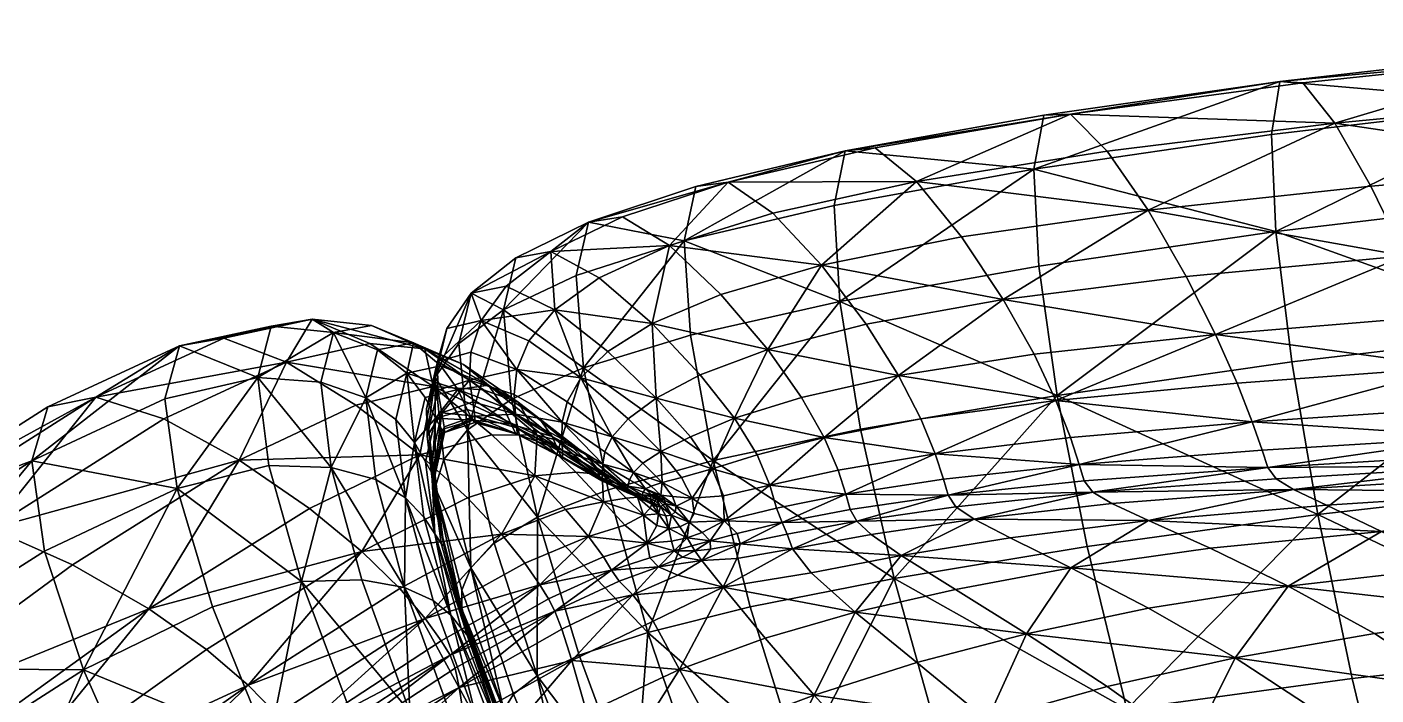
# Model space of a CAD drawing. Header units: millimetres. Extents: x -7995 to 5903, y -544 to 668.
# Drawn here: x -4167.8 to -3866.1, y 497.1 to 646.4 of the extents above; entities that cross this region are included whole.
import ezdxf

# ---------------------------------------------------------------- set-up
doc = ezdxf.new("R2010")
doc.units = ezdxf.units.MM
doc.layers.get('0').update_dxf_attribs({"true_color": 0x57e1c6})

msp = doc.modelspace()

# ---------------------------------------------------------------- meshes
at = {"color": 121, "true_color": 0xa6e5e5}
mesh = msp.add_polyface(dxfattribs=at)
corners = [(-3888.52, 600.69, 880.5), (-3829.53, 607.69, 884.32), (-3826.53, 578.43, 918.73), (-3884.96, 571.58, 914.51), (-3767.13, 613.46, 886.85), (-3764.72, 584.04, 921.54), (-3766.68, 646.43, 799.47), (-3767.86, 635.07, 845.52), (-3830.4, 629.36, 843.33), (-3828.86, 640.98, 797.67), (-3889.52, 622.39, 840.01), (-3887.62, 634.27, 794.94), (-3747.61, 602.53, 626.83), (-3805.23, 599.24, 626.57), (-3799.64, 585.21, 606.3), (-3859.67, 595.25, 626.27), (-3853.54, 581.71, 606.35), (-3848.8, 570.37, 596.35), (-3795.11, 573.53, 596.09), (-3902.01, 577.72, 606.61), (-3897.18, 566.84, 596.94), (-3908.56, 590.64, 626.04), (-3845.3, 561.36, 593.45), (-3791.61, 564.31, 593.09), (-3875.34, 624.93, 700.55), (-3882.5, 633.93, 747.16), (-3934.49, 626.93, 744.53), (-3867.33, 610.84, 658.96), (-3917.11, 605.45, 658.04), (-3811.88, 615.52, 659.77), (-3758.62, 634.77, 702.92), (-3818.66, 630.37, 701.97), (-3824.64, 640.09, 749.24), (-3763.37, 645.06, 750.62)]
mesh.append_faces([[corners[k] for k in face] for face in [(0, 1, 2), (2, 3, 0), (4, 5, 2), (2, 1, 4), (6, 7, 8), (8, 9, 6), (4, 1, 8), (8, 7, 4), (0, 10, 8), (8, 1, 0), (11, 9, 8), (8, 10, 11), (12, 13, 14), (15, 16, 14), (14, 13, 15), (17, 18, 14), (14, 16, 17), (17, 16, 19), (19, 20, 17), (15, 21, 19), (19, 16, 15), (17, 22, 23), (23, 18, 17), (24, 25, 26), (15, 27, 28), (28, 21, 15), (28, 27, 24), (29, 13, 12), (30, 31, 29), (24, 27, 29), (29, 31, 24), (15, 13, 29), (29, 27, 15), (6, 9, 32), (32, 33, 6), (11, 25, 32), (32, 9, 11), (24, 31, 32), (32, 25, 24), (32, 31, 30)]], dxfattribs={"vtx2": -1, "color": 121})
mesh = msp.add_polyface(dxfattribs=at)
corners = [(-3986.04, 585.07, 869.23), (-3941.55, 592.97, 875.45), (-3937.45, 564.08, 908.88), (-3981.43, 556.53, 901.82), (-3888.52, 600.69, 880.5), (-3884.96, 571.58, 914.51), (-3984.82, 618.75, 787.3), (-3940.45, 626.72, 791.43), (-3942.68, 614.63, 835.68), (-3987.32, 606.55, 830.46), (-3887.62, 634.27, 794.94), (-3889.52, 622.39, 840.01), (-3949.51, 585.53, 625.99), (-3958.84, 599.5, 657.13), (-3990.14, 593.17, 656.34), (-3980.15, 579.99, 626.21), (-3968.93, 611.91, 696.89), (-4001.02, 604.83, 694.94), (-3978.15, 619.43, 741.52), (-4010.99, 611.77, 738.3), (-3942.61, 573.3, 607.21), (-3902.01, 577.72, 606.61), (-3908.56, 590.64, 626.04), (-3937.73, 562.97, 597.98), (-3897.18, 566.84, 596.94), (-3893.81, 558.15, 594.22), (-3934.49, 626.93, 744.53), (-3926.23, 618.69, 698.8), (-3875.34, 624.93, 700.55), (-3882.5, 633.93, 747.16), (-3917.11, 605.45, 658.04), (-3972.9, 568.5, 608.23), (-4002.17, 574.3, 627.06), (-3994.63, 563.62, 610), (-3989.55, 554.64, 602), (-3967.9, 558.8, 599.58)]
mesh.append_faces([[corners[k] for k in face] for face in [(0, 1, 2), (2, 3, 0), (4, 5, 2), (2, 1, 4), (6, 7, 8), (8, 9, 6), (10, 11, 8), (8, 7, 10), (4, 1, 8), (8, 11, 4), (0, 9, 8), (8, 1, 0), (12, 13, 14), (14, 15, 12), (16, 17, 14), (14, 13, 16), (16, 18, 19), (12, 20, 21), (21, 22, 12), (23, 24, 21), (21, 20, 23), (25, 24, 23), (6, 18, 26), (26, 7, 6), (16, 27, 26), (26, 18, 16), (26, 27, 28), (10, 7, 26), (26, 29, 10), (12, 22, 30), (30, 13, 12), (28, 27, 30), (16, 13, 30), (30, 27, 16), (12, 15, 31), (31, 20, 12), (31, 15, 32), (31, 33, 34), (23, 20, 31), (31, 35, 23)]], dxfattribs={"vtx2": -1, "color": 121})
mesh = msp.add_polyface(dxfattribs=at)
corners = [(-4027.1, 563.46, 632.06), (-4017.26, 568.7, 628.89), (-4028.02, 580.15, 656.59), (-4002.17, 574.3, 627.06), (-4012.65, 586.66, 656.05), (-4024.12, 597.59, 693.31), (-3990.14, 593.17, 656.34), (-4001.02, 604.83, 694.94), (-3980.15, 579.99, 626.21), (-3984.82, 618.75, 787.3), (-4018.22, 610.77, 782.7), (-4010.99, 611.77, 738.3), (-3978.15, 619.43, 741.52), (-4042.24, 602.81, 778), (-4034.64, 604.01, 735.18), (-3968.93, 611.91, 696.89), (-3987.32, 606.55, 830.46), (-4020.89, 598.65, 824.47), (-3986.04, 585.07, 869.23), (-4019.44, 577.52, 861.91), (-4043.37, 570.26, 853.96), (-4014.35, 549.52, 893.35), (-3981.43, 556.53, 901.82), (-3994.63, 563.62, 610), (-3972.9, 568.5, 608.23), (-4019.46, 554.83, 617.03), (-4009.57, 558.96, 612.83), (-4014.58, 547.67, 610.32), (-4004.53, 550.78, 605.47), (-3989.55, 554.64, 602), (-3984.7, 542, 601.62), (-3986.45, 547.39, 600.17), (-4001.72, 543.99, 603.9), (-4012.07, 541.63, 608.98), (-4026.07, 551.54, 622.92), (-4025.77, 544.6, 623.9), (-4021.44, 545.74, 616.82), (-4019.05, 541.1, 615.77)]
mesh.append_faces([[corners[k] for k in face] for face in [(0, 1, 2), (3, 4, 2), (2, 1, 3), (2, 4, 5), (5, 4, 6), (6, 7, 5), (3, 8, 6), (6, 4, 3), (9, 10, 11), (11, 12, 9), (11, 10, 13), (5, 7, 11), (11, 14, 5), (11, 7, 15), (9, 16, 17), (17, 10, 9), (18, 19, 17), (17, 16, 18), (20, 19, 21), (18, 22, 21), (21, 19, 18), (3, 23, 24), (0, 25, 26), (26, 1, 0), (27, 28, 26), (26, 25, 27), (29, 23, 26), (26, 28, 29), (3, 1, 26), (26, 23, 3), (30, 31, 32), (29, 28, 32), (32, 31, 29), (27, 33, 32), (32, 28, 27), (34, 25, 0), (35, 36, 34), (27, 25, 34), (34, 36, 27), (27, 36, 37)]], dxfattribs={"vtx2": -1, "color": 121})
mesh = msp.add_polyface(dxfattribs=at)
corners = [(-4028.02, 580.15, 656.59), (-4037.9, 573.86, 658.33), (-4027.1, 563.46, 632.06), (-4024.12, 597.59, 693.31), (-4039.84, 590.33, 692.33), (-4049.78, 583.17, 692.34), (-4042.24, 602.81, 778), (-4034.64, 604.01, 735.18), (-4010.99, 611.77, 738.3), (-4050.66, 596.23, 732.51), (-4060.67, 588.49, 730.61), (-4058.47, 594.86, 773.52), (-4043.37, 570.26, 853.96), (-4044.99, 590.88, 818.11), (-4020.89, 598.65, 824.47), (-4019.44, 577.52, 861.91), (-4018.22, 610.77, 782.7), (-4053.65, 536.85, 874.43), (-4059.45, 563.24, 845.88), (-4061.23, 583.22, 811.78), (-4058.54, 559.86, 700.23), (-4058.24, 556.86, 701.41), (-4048.09, 551.76, 675.02), (-4048.19, 554.4, 673.14), (-4036.97, 554.83, 642.52), (-4047.04, 562.67, 665.68), (-4048.15, 558.09, 669.77), (-4058.26, 569.85, 695.82), (-4058.89, 564.29, 698.18), (-4043.93, 567.98, 661.61), (-4033.41, 558.83, 636.91), (-4055.57, 576.24, 693.69), (-4026.07, 551.54, 622.92), (-4053.72, 555.18, 627.62), (-4046.93, 553.44, 634.18), (-4058, 562.58, 658.69), (-4042.8, 550.79, 640.63), (-4053.12, 558.79, 663.87)]
mesh.append_faces([[corners[k] for k in face] for face in [(0, 1, 2), (3, 4, 0), (5, 1, 0), (0, 4, 5), (6, 7, 8), (5, 4, 9), (9, 10, 5), (3, 7, 9), (9, 4, 3), (6, 11, 9), (9, 7, 6), (12, 13, 14), (14, 15, 12), (6, 16, 14), (14, 13, 6), (17, 18, 12), (6, 13, 19), (19, 11, 6), (12, 18, 19), (19, 13, 12), (20, 21, 22), (22, 23, 20), (24, 25, 26), (27, 28, 26), (26, 25, 27), (20, 23, 26), (26, 28, 20), (2, 1, 29), (29, 30, 2), (5, 31, 29), (29, 1, 5), (27, 25, 29), (29, 31, 27), (24, 30, 29), (29, 25, 24), (2, 30, 32), (32, 30, 24), (33, 34, 35), (36, 37, 35), (35, 34, 36)]], dxfattribs={"vtx2": -1, "color": 121})
mesh = msp.add_polyface(dxfattribs=at)
corners = [(-4068.51, 586.94, 769.63), (-4060.67, 588.49, 730.61), (-4050.66, 596.23, 732.51), (-4058.47, 594.86, 773.52), (-4053.72, 555.18, 627.62), (-4065.71, 565.32, 653.33), (-4076.96, 566.1, 648.15), (-4078.82, 574.45, 686.84), (-4061.23, 583.22, 811.78), (-4071.22, 575.64, 805.9), (-4069.32, 556.41, 838.15), (-4059.45, 563.24, 845.88), (-4076.56, 568.12, 800.86), (-4073.94, 579.06, 766.65), (-4076.02, 571.68, 764.49), (-4066.26, 580.85, 729.82), (-4068.59, 573.72, 729.81), (-4058.26, 569.85, 695.82), (-4055.57, 576.24, 693.69), (-4049.78, 583.17, 692.34), (-4075.05, 560.21, 762.18), (-4068.14, 562.61, 730.86), (-4068.83, 567.51, 730.26), (-4075.97, 565.24, 763.04), (-4058.54, 559.86, 700.23), (-4058.89, 564.29, 698.18), (-4064.64, 566.35, 694.23), (-4070.22, 570.99, 690.68), (-4058, 562.58, 658.69), (-4053.12, 558.79, 663.87), (-4076.45, 559.02, 762.54), (-4078.78, 563.61, 763.05), (-4071.5, 565.37, 729.85), (-4069.39, 560.94, 730.79), (-4061.33, 561.55, 697.3), (-4075.25, 570.7, 728.52), (-4059.55, 557.63, 699.67), (-4081.42, 575.84, 726.79)]
mesh.append_faces([[corners[k] for k in face] for face in [(0, 1, 2), (2, 3, 0), (4, 5, 6), (6, 5, 7), (0, 3, 8), (8, 9, 0), (10, 9, 8), (8, 11, 10), (0, 9, 12), (12, 13, 0), (12, 9, 10), (14, 13, 12), (0, 13, 15), (15, 1, 0), (14, 16, 15), (15, 13, 14), (17, 18, 15), (15, 16, 17), (19, 1, 15), (15, 18, 19), (20, 21, 22), (22, 23, 20), (24, 25, 22), (22, 21, 24), (17, 16, 22), (22, 25, 17), (14, 23, 22), (22, 16, 14), (26, 27, 28), (28, 29, 26), (7, 5, 28), (28, 27, 7), (30, 31, 32), (32, 33, 30), (26, 34, 32), (32, 35, 26), (36, 33, 32), (32, 34, 36), (26, 35, 37), (37, 27, 26)]], dxfattribs={"vtx2": -1, "color": 121})
mesh = msp.add_polyface(dxfattribs=at)
corners = [(-4079.97, 550.8, 614.57), (-4104.67, 538.79, 605.68), (-4092.91, 529.19, 589.93), (-4099.28, 578.16, 763.54), (-4102.08, 567, 799.87), (-4116.22, 568.05, 801.09), (-4113.21, 579.55, 762.85), (-4099.77, 547.97, 832.35), (-4113.74, 548.42, 835.47), (-4134.27, 543.29, 836.54), (-4136.96, 563.32, 800.25), (-4133.69, 575.12, 760.2), (-4106.42, 522.46, 864.43), (-4109.78, 571.53, 677.58), (-4123.77, 576.9, 718.16), (-4152.39, 563.7, 710.88), (-4137.19, 558.81, 669.5), (-4140.58, 516.33, 593.62), (-4120.35, 549.59, 633.32), (-4094.31, 561.87, 641.9), (-4076.96, 566.1, 648.15), (-4091.16, 575.68, 682.91), (-4104.05, 581.13, 722.3), (-4090.77, 579.68, 724.72), (-4078.82, 574.45, 686.84), (-4081.42, 575.84, 726.79), (-4089.42, 574.29, 763.7), (-4092.04, 563.53, 798.06), (-4082.85, 569.07, 763.49), (-4083.18, 541.21, 824.76), (-4089.84, 545.25, 828.65), (-4085.32, 558.7, 795.94), (-4083.37, 521.16, 854.25)]
mesh.append_faces([[corners[k] for k in face] for face in [(0, 1, 2), (3, 4, 5), (5, 6, 3), (7, 8, 5), (5, 4, 7), (9, 10, 5), (5, 8, 9), (11, 6, 5), (5, 10, 11), (9, 8, 12), (12, 8, 7), (13, 14, 15), (15, 16, 13), (15, 14, 11), (17, 1, 18), (0, 19, 18), (18, 1, 0), (13, 16, 18), (18, 19, 13), (13, 19, 20), (20, 21, 13), (3, 6, 22), (22, 23, 3), (11, 14, 22), (22, 6, 11), (13, 21, 22), (22, 14, 13), (24, 23, 22), (22, 21, 24), (3, 23, 25), (25, 26, 3), (3, 26, 27), (27, 4, 3), (27, 26, 28), (29, 30, 27), (27, 31, 29), (7, 4, 27), (27, 30, 7), (7, 30, 32)]], dxfattribs={"vtx2": -1, "color": 121})
mesh = msp.add_polyface(dxfattribs=at)
corners = [(-4092.91, 529.19, 589.93), (-4069.33, 541.17, 599.03), (-4079.97, 550.8, 614.57), (-4078.82, 574.45, 686.84), (-4091.16, 575.68, 682.91), (-4076.96, 566.1, 648.15), (-4094.31, 561.87, 641.9), (-4076.45, 559.02, 762.54), (-4075.05, 556.42, 762.08), (-4077.25, 546.76, 790.65), (-4078.7, 549.24, 791.95), (-4074.44, 555.77, 761.8), (-4076.62, 546.1, 790.03), (-4074.63, 530.41, 815.16), (-4076.64, 533.1, 818.05), (-4075.22, 530.96, 816.03), (-4075.05, 560.21, 762.18), (-4077.31, 550.22, 791.35), (-4076.69, 547.26, 790.23), (-4075.36, 534.03, 817.37), (-4075.97, 565.24, 763.04), (-4078.34, 554.98, 793.53), (-4076.02, 571.68, 764.49), (-4078.51, 561.09, 796.72), (-4076.54, 543.52, 825.39), (-4076.38, 538.18, 820.7), (-4076.56, 568.12, 800.86), (-4074.6, 549.72, 831.27), (-4082.85, 569.07, 763.49), (-4075.25, 570.7, 728.52), (-4071.5, 565.37, 729.85), (-4078.78, 563.61, 763.05), (-4070.22, 570.99, 690.68), (-4081.42, 575.84, 726.79), (-4090.77, 579.68, 724.72), (-4089.42, 574.29, 763.7), (-4085.32, 558.7, 795.94), (-4092.04, 563.53, 798.06), (-4081.13, 553.58, 793.81), (-4079.04, 536.84, 821.1), (-4083.18, 541.21, 824.76), (-4083.37, 521.16, 854.25), (-4089.84, 545.25, 828.65)]
mesh.append_faces([[corners[k] for k in face] for face in [(0, 1, 2), (3, 4, 5), (5, 6, 2), (7, 8, 9), (9, 10, 7), (11, 12, 9), (9, 12, 13), (14, 10, 9), (9, 15, 14), (16, 17, 18), (18, 17, 19), (13, 12, 18), (18, 12, 11), (16, 20, 21), (21, 17, 16), (22, 23, 21), (21, 20, 22), (24, 25, 21), (21, 23, 24), (19, 17, 21), (21, 25, 19), (24, 23, 26), (26, 27, 24), (26, 23, 22), (28, 29, 30), (30, 31, 28), (3, 32, 33), (33, 34, 3), (28, 35, 33), (33, 29, 28), (28, 36, 37), (7, 10, 38), (38, 31, 7), (14, 39, 38), (38, 10, 14), (40, 36, 38), (38, 39, 40), (28, 31, 38), (38, 36, 28), (41, 42, 40)]], dxfattribs={"vtx2": -1, "color": 121})
mesh = msp.add_polyface(dxfattribs=at)
corners = [(-3760.86, 549.27, 947.69), (-3821.7, 544.04, 944.67), (-3826.53, 578.43, 918.73), (-3879.17, 537.48, 940.16), (-3884.96, 571.58, 914.51), (-3815.31, 506.98, 960.23), (-3830.87, 542.53, 567.85), (-3821.18, 536.92, 529.7), (-3773.74, 539.79, 529.91), (-3780.19, 545.29, 567.81), (-3808.9, 529.11, 477.34), (-3917.02, 536.1, 568.11), (-3903.24, 529.91, 529.22), (-3864.93, 533.67, 529.49), (-3877.24, 539.5, 567.97), (-3885.77, 521.44, 476.21), (-3849.37, 525.6, 476.83), (-3842.92, 554.81, 594.81), (-3841.49, 550.86, 597.59), (-3787.64, 553.58, 597.2), (-3789.13, 557.62, 594.41), (-3839.82, 548.3, 597.14), (-3786.25, 550.98, 596.8), (-3890.33, 547.98, 598.35), (-3888.48, 545.46, 597.75), (-3891.62, 551.81, 595.63), (-3884.6, 543.03, 589.17), (-3836.68, 545.92, 588.78), (-3784.07, 548.62, 588.56), (-3845.3, 561.36, 593.45), (-3893.81, 558.15, 594.22), (-3848.8, 570.37, 596.35), (-3897.18, 566.84, 596.94), (-3791.61, 564.31, 593.09)]
mesh.append_faces([[corners[k] for k in face] for face in [(0, 1, 2), (3, 4, 2), (2, 1, 3), (5, 1, 0), (3, 1, 5), (6, 7, 8), (8, 9, 6), (8, 7, 10), (11, 12, 13), (13, 14, 11), (15, 16, 13), (13, 12, 15), (10, 7, 13), (13, 16, 10), (6, 14, 13), (13, 7, 6), (17, 18, 19), (19, 20, 17), (21, 22, 19), (19, 18, 21), (21, 18, 23), (23, 24, 21), (17, 25, 23), (23, 18, 17), (11, 14, 26), (6, 27, 26), (26, 14, 6), (21, 24, 26), (26, 27, 21), (21, 27, 28), (28, 22, 21), (6, 9, 28), (28, 27, 6), (17, 29, 30), (30, 25, 17), (31, 32, 30), (30, 29, 31), (17, 20, 33), (33, 29, 17)]], dxfattribs={"vtx2": -1, "color": 121})
mesh = msp.add_polyface(dxfattribs=at)
corners = [(-4205.05, 503.11, 826.69), (-4195.42, 476.91, 861.37), (-4249.63, 436.27, 849.73), (-4246.27, 497.26, 681.37), (-4192.39, 538.25, 699.09), (-4204.13, 535.35, 743.19), (-4175.91, 534.35, 657.35), (-4228.47, 494.98, 639.79), (-4140.58, 516.33, 593.62), (-4157.65, 526.2, 621.14), (-4208.78, 488.65, 604.11), (-4190.32, 480.46, 577.19), (-4246.4, 437.12, 558.61), (-4108.05, 487.69, 573.71), (-4154.62, 454.47, 558.29), (-4152.41, 451.38, 561.98), (-4158.96, 459.27, 555.21), (-4118.32, 499.33, 571.28), (-4165.97, 465.42, 555.49), (-4176.24, 472.6, 561.9), (-4127.66, 507.29, 577.94), (-4220.17, 424.7, 537.93), (-4179.85, 446.1, 888.2), (-4155.15, 502.69, 866.74), (-4141.33, 471.38, 891.75), (-4163.87, 529.29, 834.11), (-4134.27, 543.29, 836.54), (-4126.33, 516.81, 867.29), (-4163.17, 561.5, 754.13), (-4166.77, 549.46, 795.88), (-4208.15, 523.11, 786.51), (-4133.69, 575.12, 760.2), (-4136.96, 563.32, 800.25), (-4152.39, 563.7, 710.88), (-4137.19, 558.81, 669.5), (-4120.35, 549.59, 633.32)]
mesh.append_faces([[corners[k] for k in face] for face in [(0, 1, 2), (3, 4, 5), (6, 4, 3), (3, 7, 6), (8, 9, 10), (10, 11, 8), (6, 7, 10), (10, 9, 6), (12, 11, 10), (13, 14, 15), (16, 14, 13), (17, 18, 16), (8, 11, 19), (19, 20, 8), (19, 11, 12), (21, 18, 19), (17, 20, 19), (19, 18, 17), (22, 1, 23), (23, 24, 22), (0, 25, 23), (23, 1, 0), (26, 27, 23), (23, 25, 26), (5, 28, 29), (29, 30, 5), (31, 32, 29), (29, 28, 31), (26, 25, 29), (29, 32, 26), (0, 30, 29), (29, 25, 0), (5, 4, 33), (33, 28, 5), (6, 34, 33), (33, 4, 6), (31, 28, 33), (35, 9, 8), (6, 9, 35), (35, 34, 6)]], dxfattribs={"vtx2": -1, "color": 121})
mesh = msp.add_polyface(dxfattribs=at)
corners = [(-4054.28, 546.12, 606.38), (-4045.11, 546.9, 613.14), (-4053.72, 555.18, 627.62), (-4014.35, 549.52, 893.35), (-4037.87, 542.98, 884.03), (-4043.37, 570.26, 853.96), (-4053.65, 536.85, 874.43), (-4039.66, 545.8, 651.15), (-4039.26, 544.95, 654.16), (-4048.27, 550.25, 674.47), (-4048.97, 551.71, 672.13), (-4039.17, 545.27, 655.42), (-4048.04, 550.32, 675.45), (-4058.19, 555.41, 701.71), (-4058.56, 555.62, 701.14), (-4059.55, 557.63, 699.67), (-4039.06, 548.7, 652.42), (-4048.19, 554.4, 673.14), (-4048.09, 551.76, 675.02), (-4039.18, 546.58, 654.87), (-4058.24, 556.86, 701.41), (-4033.45, 543.75, 643.76), (-4033.08, 545.18, 640.91), (-4038.59, 551.45, 648), (-4048.15, 558.09, 669.77), (-4036.97, 554.83, 642.52), (-4030.08, 548.93, 629.52), (-4026.07, 551.54, 622.92), (-4025.77, 544.6, 623.9), (-4032.19, 546.86, 635.84), (-4040.61, 548, 646.46), (-4034.18, 543.66, 634.36), (-4042.8, 550.79, 640.63), (-4035.78, 545.13, 627.76), (-4039.19, 546.39, 620.47), (-4046.93, 553.44, 634.18), (-4050.35, 554.86, 668.47), (-4053.12, 558.79, 663.87)]
mesh.append_faces([[corners[k] for k in face] for face in [(0, 1, 2), (3, 4, 5), (5, 4, 6), (7, 8, 9), (9, 10, 7), (11, 12, 9), (9, 8, 11), (13, 14, 9), (9, 12, 13), (15, 10, 9), (16, 17, 18), (18, 19, 16), (13, 12, 18), (18, 20, 13), (11, 19, 18), (18, 12, 11), (16, 19, 21), (21, 22, 16), (16, 23, 24), (24, 17, 16), (24, 23, 25), (25, 26, 27), (27, 26, 28), (16, 22, 29), (29, 23, 16), (28, 26, 29), (25, 23, 29), (29, 26, 25), (7, 30, 31), (32, 33, 31), (31, 30, 32), (2, 1, 34), (34, 35, 2), (32, 35, 34), (34, 33, 32), (7, 10, 36), (36, 30, 7), (36, 10, 15), (32, 30, 36), (36, 37, 32)]], dxfattribs={"vtx2": -1, "color": 121})
mesh = msp.add_polyface(dxfattribs=at)
corners = [(-3973.89, 523.15, 926.45), (-3981.43, 556.53, 901.82), (-3937.45, 564.08, 908.88), (-3930.75, 530.29, 934.11), (-3879.17, 537.48, 940.16), (-3884.96, 571.58, 914.51), (-3932.5, 548.64, 596.97), (-3931.37, 544.95, 599.55), (-3890.33, 547.98, 598.35), (-3891.62, 551.81, 595.63), (-3929.48, 542.43, 598.67), (-3888.48, 545.46, 597.75), (-3884.6, 543.03, 589.17), (-3925.23, 539.88, 589.72), (-3917.02, 536.1, 568.11), (-3893.81, 558.15, 594.22), (-3934.49, 554.7, 595.51), (-3937.73, 562.97, 597.98), (-4014.35, 549.52, 893.35), (-3955.99, 536.41, 590.42), (-3947.95, 532.26, 568.21), (-3960.08, 539.19, 599.94), (-3982.23, 535.99, 601.56), (-3979.06, 532.95, 591.83), (-3962.84, 545.32, 598.94), (-3961.83, 541.76, 601.27), (-3984.7, 542, 601.62), (-3983.71, 538.6, 603.45), (-3998.97, 535.67, 606.02), (-3964.71, 551.04, 597.43), (-3967.9, 558.8, 599.58), (-3989.55, 554.64, 602), (-3986.45, 547.39, 600.17), (-3972.9, 568.5, 608.23)]
mesh.append_faces([[corners[k] for k in face] for face in [(0, 1, 2), (2, 3, 0), (4, 3, 2), (2, 5, 4), (6, 7, 8), (8, 9, 6), (10, 11, 8), (8, 7, 10), (12, 13, 14), (10, 13, 12), (12, 11, 10), (6, 9, 15), (15, 16, 6), (17, 16, 15), (18, 1, 0), (14, 13, 19), (19, 20, 14), (10, 21, 19), (19, 13, 10), (22, 23, 19), (19, 21, 22), (6, 24, 25), (25, 7, 6), (26, 27, 25), (25, 24, 26), (22, 21, 25), (25, 27, 22), (10, 7, 25), (25, 21, 10), (22, 27, 28), (28, 27, 26), (6, 16, 29), (29, 24, 6), (17, 30, 29), (29, 16, 17), (31, 32, 29), (29, 30, 31), (26, 24, 29), (29, 32, 26), (31, 30, 33)]], dxfattribs={"vtx2": -1, "color": 121})
mesh = msp.add_polyface(dxfattribs=at)
corners = [(-4053.72, 555.18, 627.62), (-4063.86, 555.28, 621.49), (-4054.28, 546.12, 606.38), (-4079.97, 550.8, 614.57), (-4069.33, 541.17, 599.03), (-4061.72, 533.06, 592.36), (-4092.91, 529.19, 589.93), (-4076.96, 566.1, 648.15), (-4069.32, 556.41, 838.15), (-4059.45, 563.24, 845.88), (-4053.65, 536.85, 874.43), (-4063.33, 531.06, 865.13), (-4077.25, 546.76, 790.65), (-4075.05, 556.42, 762.08), (-4074.44, 555.77, 761.8), (-4074.63, 530.41, 815.16), (-4075.22, 530.96, 816.03), (-4076.69, 547.26, 790.23), (-4074.49, 557.05, 761.8), (-4075.05, 560.21, 762.18), (-4075.36, 534.03, 817.37), (-4074.73, 531.43, 815.57), (-4076.45, 559.02, 762.54), (-4069.39, 560.94, 730.79), (-4068.15, 558.53, 731.29), (-4059.55, 557.63, 699.67), (-4058.56, 555.62, 701.14), (-4058.19, 555.41, 701.71), (-4067.64, 558.05, 731.43), (-4048.27, 550.25, 674.47), (-4067.69, 559.43, 731.27), (-4068.14, 562.61, 730.86), (-4058.24, 556.86, 701.41), (-4058.54, 559.86, 700.23), (-4076.54, 543.52, 825.39), (-4074.6, 549.72, 831.27), (-4068.59, 525.55, 856.71), (-4076.56, 568.12, 800.86), (-4058, 562.58, 658.69), (-4065.71, 565.32, 653.33), (-4061.33, 561.55, 697.3), (-4050.35, 554.86, 668.47), (-4064.64, 566.35, 694.23), (-4053.12, 558.79, 663.87)]
mesh.append_faces([[corners[k] for k in face] for face in [(0, 1, 2), (3, 4, 2), (2, 1, 3), (2, 4, 5), (5, 4, 6), (7, 1, 0), (3, 1, 7), (8, 9, 10), (10, 11, 8), (12, 13, 14), (15, 16, 12), (17, 18, 19), (20, 21, 17), (17, 21, 15), (14, 18, 17), (22, 23, 24), (24, 13, 22), (25, 26, 24), (24, 23, 25), (27, 28, 24), (24, 26, 27), (14, 13, 24), (24, 28, 14), (29, 26, 25), (19, 18, 30), (30, 31, 19), (14, 28, 30), (30, 18, 14), (27, 32, 30), (30, 28, 27), (33, 31, 30), (30, 32, 33), (34, 35, 36), (8, 11, 36), (36, 35, 8), (8, 35, 37), (38, 39, 0), (25, 40, 41), (42, 43, 41), (41, 40, 42)]], dxfattribs={"vtx2": -1, "color": 121})
mesh = msp.add_polyface(dxfattribs=at)
corners = [(-4028.99, 511.08, 906.76), (-4037.87, 542.98, 884.03), (-4014.35, 549.52, 893.35), (-4026.48, 541.29, 633.12), (-4027.44, 541.97, 633.8), (-4028.14, 541.85, 636.74), (-4026.79, 541.25, 635.07), (-4029.47, 543.17, 635.69), (-4030.06, 542.45, 638.7), (-4030.23, 541.77, 639.51), (-4028.39, 541.48, 637.64), (-4027.12, 541.02, 635.93), (-4027.55, 540, 632.51), (-4027.37, 540.49, 634.72), (-4028.44, 540.9, 636.28), (-4028.33, 540.27, 632.99), (-4030.16, 540.98, 634.64), (-4032.19, 546.86, 635.84), (-4028.25, 543.81, 630.47), (-4025.77, 544.6, 623.9), (-4026.07, 541.8, 629.06), (-4025.1, 539.91, 630.93), (-4025.52, 539.54, 631.49), (-4026.96, 539.2, 629.2), (-4026.12, 539.22, 630.62), (-4026.57, 537.59, 623.39), (-4024.26, 534.3, 617.7), (-4026.97, 534.98, 616.04), (-4029.13, 531.05, 608.06), (-4029.97, 537.29, 614.16), (-4028.43, 538.9, 621.79), (-4028.1, 539.75, 628.12), (-4030.27, 541.14, 629.22), (-4031.26, 541.32, 622.41)]
mesh.append_faces([[corners[k] for k in face] for face in [(0, 1, 2), (3, 4, 5), (5, 6, 3), (7, 8, 5), (5, 4, 7), (9, 10, 5), (5, 8, 9), (11, 6, 5), (5, 10, 11), (12, 13, 14), (14, 15, 12), (11, 10, 14), (14, 13, 11), (14, 10, 9), (16, 15, 14), (17, 18, 19), (20, 4, 3), (19, 18, 20), (7, 4, 20), (20, 18, 7), (3, 6, 21), (11, 22, 21), (21, 6, 11), (12, 23, 24), (24, 13, 12), (24, 23, 25), (11, 13, 24), (24, 22, 11), (26, 27, 28), (25, 27, 26), (28, 27, 29), (25, 30, 29), (29, 27, 25), (12, 15, 31), (31, 23, 12), (16, 32, 31), (31, 15, 16), (33, 30, 31), (25, 23, 31), (31, 30, 25)]], dxfattribs={"vtx2": -1, "color": 121})
mesh = msp.add_polyface(dxfattribs=at)
corners = [(-4012.14, 521.18, 580.11), (-4022.3, 523.86, 597.09), (-4032.31, 519.46, 591.4), (-4027.82, 513.61, 569.48), (-3991.75, 497.03, 473), (-4014.07, 488.7, 470.97), (-4004.03, 473.1, 405.54), (-4021.87, 502.78, 527.48), (-4002.75, 509.82, 530.71), (-4037.45, 478.14, 467.89), (-4014.35, 549.52, 893.35), (-4006.08, 516.78, 917.12), (-4028.99, 511.08, 906.76), (-3995.07, 481.43, 931.54), (-4017.21, 476.59, 920.64), (-4008.32, 530.86, 605.57), (-3997.86, 533.09, 603.55), (-3998.97, 535.67, 606.02), (-4008.97, 533.24, 608.31), (-3992.47, 524.42, 572.39), (-3996.63, 529.79, 594.56), (-4009.11, 527.63, 598.29), (-4016.93, 527.17, 602.72), (-4014.94, 529.67, 607.26), (-4018.45, 529.32, 608.21), (-4021.21, 527.91, 606.65), (-4026.61, 525.72, 603.83), (-4015.06, 531.6, 609.65), (-4011.91, 536, 609.95), (-4020.21, 532.24, 612.89), (-4019.13, 530.41, 609.88), (-4016.82, 533.45, 612.46), (-4023.08, 529.33, 608.83), (-4023.71, 531.46, 611.71), (-4029.13, 531.05, 608.06), (-4024.26, 534.3, 617.7)]
mesh.append_faces([[corners[k] for k in face] for face in [(0, 1, 2), (2, 3, 0), (4, 5, 6), (0, 3, 7), (7, 8, 0), (9, 5, 7), (4, 8, 7), (7, 5, 4), (10, 11, 12), (12, 11, 13), (13, 14, 12), (15, 16, 17), (17, 18, 15), (0, 19, 20), (20, 21, 0), (15, 21, 20), (20, 16, 15), (0, 21, 22), (22, 1, 0), (15, 23, 22), (22, 21, 15), (24, 25, 22), (22, 23, 24), (26, 1, 22), (22, 25, 26), (27, 18, 28), (29, 30, 27), (27, 31, 29), (24, 23, 27), (27, 30, 24), (15, 18, 27), (27, 23, 15), (32, 33, 34), (26, 25, 32), (24, 30, 32), (32, 25, 24), (29, 33, 32), (32, 30, 29), (34, 33, 35), (35, 33, 29)]], dxfattribs={"vtx2": -1, "color": 121})
mesh = msp.add_polyface(dxfattribs=at)
corners = [(-3973.89, 523.15, 926.45), (-3930.75, 530.29, 934.11), (-3921.83, 493.91, 949.3), (-3963.85, 487.18, 941.32), (-3879.17, 537.48, 940.16), (-4004.03, 473.1, 405.54), (-3978.78, 482.86, 407.12), (-3991.75, 497.03, 473), (-4006.08, 516.78, 917.12), (-4014.35, 549.52, 893.35), (-3995.07, 481.43, 931.54), (-3885.77, 521.44, 476.21), (-3916.99, 516.5, 475.42), (-3897.62, 505.42, 411.15), (-3944.27, 510.79, 474.63), (-3926.25, 498.97, 409.94), (-3907.51, 485.6, 337.93), (-3917.02, 536.1, 568.11), (-3947.95, 532.26, 568.21), (-3934.36, 525.53, 528.83), (-3903.24, 529.91, 529.22), (-3972.33, 528.26, 569.31), (-3960.18, 520.72, 528.99), (-4012.14, 521.18, 580.11), (-4002.75, 509.82, 530.71), (-3982.58, 515.64, 530.42), (-3992.47, 524.42, 572.39), (-3968.83, 504.35, 474.02), (-3953.08, 491.46, 408.59), (-3963.93, 467.86, 335.15), (-3936.07, 477.39, 336.57), (-3955.99, 536.41, 590.42), (-3979.06, 532.95, 591.83), (-3996.63, 529.79, 594.56), (-3982.23, 535.99, 601.56), (-3997.86, 533.09, 603.55)]
mesh.append_faces([[corners[k] for k in face] for face in [(0, 1, 2), (2, 3, 0), (2, 1, 4), (5, 6, 7), (0, 8, 9), (0, 3, 10), (10, 8, 0), (11, 12, 13), (14, 15, 13), (13, 12, 14), (13, 15, 16), (17, 18, 19), (19, 20, 17), (21, 22, 19), (19, 18, 21), (14, 12, 19), (19, 22, 14), (11, 20, 19), (19, 12, 11), (23, 24, 25), (25, 26, 23), (7, 27, 25), (25, 24, 7), (14, 22, 25), (25, 27, 14), (21, 26, 25), (25, 22, 21), (28, 6, 29), (16, 15, 28), (28, 30, 16), (14, 27, 28), (28, 15, 14), (7, 6, 28), (28, 27, 7), (21, 18, 31), (31, 32, 21), (21, 32, 33), (33, 26, 21), (34, 35, 33), (33, 32, 34)]], dxfattribs={"vtx2": -1, "color": 121})
mesh = msp.add_polyface(dxfattribs=at)
corners = [(-4053.13, 521.7, 593.98), (-4075.2, 509.18, 585.24), (-4073.17, 506.02, 588.28), (-4140.58, 516.33, 593.62), (-4127.66, 507.29, 577.94), (-4092.91, 529.19, 589.93), (-4104.67, 538.79, 605.68), (-4118.32, 499.33, 571.28), (-4084.47, 520.93, 583.19), (-4061.72, 533.06, 592.36), (-4078.77, 514.21, 582.59), (-4106.42, 522.46, 864.43), (-4092.94, 522.84, 859.61), (-4082.19, 493.37, 880.28), (-4113.83, 485.64, 890.7), (-4126.33, 516.81, 867.29), (-4134.27, 543.29, 836.54), (-4099.77, 547.97, 832.35), (-4076.64, 533.1, 818.05), (-4075.22, 530.96, 816.03), (-4069.42, 510.44, 837.28), (-4070.74, 512.06, 839.87), (-4074.63, 530.41, 815.16), (-4068.91, 510.07, 836.23), (-4069.03, 510.93, 836.84), (-4069.63, 513.01, 839.22), (-4060.55, 488.56, 855.89), (-4074.73, 531.43, 815.57), (-4075.36, 534.03, 817.37), (-4061.15, 493.75, 867.67), (-4070.59, 520.55, 849.41), (-4068.59, 525.55, 856.71), (-4076.54, 543.52, 825.39), (-4070.55, 516.3, 843.5), (-4076.38, 538.18, 820.7), (-4073.01, 514.94, 843.89), (-4061.47, 487.61, 856.43), (-4067.2, 491.46, 867.1), (-4076.97, 518.25, 848.85), (-4083.18, 541.21, 824.76), (-4079.04, 536.84, 821.1), (-4083.37, 521.16, 854.25)]
mesh.append_faces([[corners[k] for k in face] for face in [(0, 1, 2), (3, 4, 5), (5, 6, 3), (7, 8, 5), (5, 4, 7), (5, 8, 9), (10, 1, 0), (9, 8, 10), (10, 8, 7), (11, 12, 13), (14, 15, 11), (11, 15, 16), (17, 12, 11), (18, 19, 20), (20, 21, 18), (22, 23, 20), (20, 19, 22), (24, 25, 26), (22, 27, 24), (24, 23, 22), (28, 25, 24), (24, 27, 28), (29, 30, 31), (31, 30, 32), (26, 25, 33), (28, 34, 33), (33, 25, 28), (32, 30, 33), (33, 34, 32), (33, 30, 29), (35, 21, 36), (37, 38, 35), (39, 40, 35), (35, 38, 39), (18, 21, 35), (35, 40, 18), (13, 12, 41), (41, 12, 17), (39, 38, 41), (41, 38, 37)]], dxfattribs={"vtx2": -1, "color": 121})
mesh = msp.add_polyface(dxfattribs=at)
corners = [(-4061.72, 533.06, 592.36), (-4047.37, 538.55, 599.91), (-4054.28, 546.12, 606.38), (-4038.91, 540.28, 606.99), (-4045.11, 546.9, 613.14), (-4042.28, 532.51, 599.16), (-4034.12, 535.09, 606.27), (-4039.17, 545.27, 655.42), (-4033.52, 542.72, 644.44), (-4033.45, 543.75, 643.76), (-4039.18, 546.58, 654.87), (-4030.23, 541.77, 639.51), (-4030.06, 542.45, 638.7), (-4029.47, 543.17, 635.69), (-4033.08, 545.18, 640.91), (-4039.66, 545.8, 651.15), (-4033.66, 542.52, 639.67), (-4033.52, 542.26, 643.05), (-4039.26, 544.95, 654.16), (-4030.16, 540.98, 634.64), (-4030.2, 541.23, 638.11), (-4028.44, 540.9, 636.28), (-4028.25, 543.81, 630.47), (-4032.19, 546.86, 635.84), (-4029.97, 537.29, 614.16), (-4029.13, 531.05, 608.06), (-4031.26, 541.32, 622.41), (-4033.84, 541.12, 614.75), (-4028.43, 538.9, 621.79), (-4028.1, 539.75, 628.12), (-4030.27, 541.14, 629.22), (-4034.18, 543.66, 634.36), (-4035.78, 545.13, 627.76), (-4039.19, 546.39, 620.47)]
mesh.append_faces([[corners[k] for k in face] for face in [(0, 1, 2), (3, 4, 2), (2, 1, 3), (3, 1, 5), (5, 6, 3), (5, 1, 0), (7, 8, 9), (9, 10, 7), (11, 12, 9), (9, 8, 11), (13, 14, 9), (9, 12, 13), (15, 16, 17), (17, 18, 15), (19, 20, 17), (17, 16, 19), (11, 8, 17), (17, 20, 11), (7, 18, 17), (17, 8, 7), (11, 20, 21), (21, 20, 19), (13, 22, 23), (23, 14, 13), (24, 6, 25), (26, 27, 24), (24, 28, 26), (3, 6, 24), (24, 27, 3), (29, 30, 26), (31, 16, 15), (26, 30, 31), (31, 32, 26), (19, 16, 31), (31, 30, 19), (3, 27, 33), (33, 4, 3), (26, 32, 33), (33, 27, 26)]], dxfattribs={"vtx2": -1, "color": 121})
mesh = msp.add_polyface(dxfattribs=at)
corners = [(-4011.91, 536, 609.95), (-4008.97, 533.24, 608.31), (-3998.97, 535.67, 606.02), (-4000.18, 538.87, 605.09), (-3997.86, 533.09, 603.55), (-3982.23, 535.99, 601.56), (-3984.7, 542, 601.62), (-4001.72, 543.99, 603.9), (-4012.07, 541.63, 608.98), (-4016.82, 533.45, 612.46), (-4015.06, 531.6, 609.65), (-4026.48, 541.29, 633.12), (-4025.18, 540.58, 629.82), (-4026.07, 541.8, 629.06), (-4022.64, 539.33, 624.12), (-4023.46, 541.46, 622.92), (-4025.77, 544.6, 623.9), (-4019.05, 541.1, 615.77), (-4018.6, 537.71, 617.13), (-4014.58, 547.67, 610.32), (-4021.44, 545.74, 616.82), (-4019.74, 535.72, 618.25), (-4022.84, 538.01, 625.06), (-4023.72, 537.33, 625.37), (-4021.85, 534.72, 618.61), (-4020.21, 532.24, 612.89), (-4025.1, 539.91, 630.93), (-4025.52, 539.54, 631.49), (-4026.57, 537.59, 623.39), (-4024.98, 537.13, 624.7), (-4026.12, 539.22, 630.62), (-4024.26, 534.3, 617.7)]
mesh.append_faces([[corners[k] for k in face] for face in [(0, 1, 2), (2, 3, 0), (2, 4, 5), (6, 3, 2), (0, 3, 7), (7, 8, 0), (7, 3, 6), (0, 9, 10), (11, 12, 13), (14, 15, 13), (13, 12, 14), (13, 15, 16), (0, 8, 17), (17, 18, 0), (17, 8, 19), (16, 15, 17), (17, 20, 16), (14, 18, 17), (17, 15, 14), (0, 18, 21), (21, 9, 0), (14, 22, 21), (21, 18, 14), (23, 24, 21), (21, 22, 23), (25, 9, 21), (21, 24, 25), (26, 12, 11), (23, 22, 26), (26, 27, 23), (14, 12, 26), (26, 22, 14), (28, 29, 30), (23, 27, 30), (30, 29, 23), (25, 24, 31), (23, 29, 31), (31, 24, 23), (31, 29, 28)]], dxfattribs={"vtx2": -1, "color": 121})
mesh = msp.add_polyface(dxfattribs=at)
corners = [(-4029.13, 531.05, 608.06), (-4038.89, 528, 601), (-4037.08, 525.02, 602.27), (-4028.53, 527.75, 606.35), (-4053.13, 521.7, 593.98), (-4051.16, 518.62, 596.34), (-4049.78, 515.82, 594.74), (-4035.39, 522.52, 600.05), (-4026.61, 525.72, 603.83), (-4073.17, 506.02, 588.28), (-4072.05, 503.09, 587.32), (-4045.96, 504.83, 562.69), (-4048.2, 511.81, 585.18), (-4071.19, 498.76, 577.99), (-4032.31, 519.46, 591.4), (-4022.3, 523.86, 597.09), (-4027.82, 513.61, 569.48), (-4056.49, 526.54, 591.66), (-4078.77, 514.21, 582.59), (-4061.72, 533.06, 592.36), (-4034.12, 535.09, 606.27), (-4042.28, 532.51, 599.16), (-4042.63, 493.1, 522.29), (-4021.87, 502.78, 527.48), (-4053.76, 501.42, 885.56), (-4063.33, 531.06, 865.13), (-4053.65, 536.85, 874.43), (-4044.32, 505.99, 896.03), (-4028.99, 511.08, 906.76), (-4037.87, 542.98, 884.03), (-4023.08, 529.33, 608.83), (-4059.89, 486.46, 852.27), (-4068.91, 510.07, 836.23), (-4069.03, 510.93, 836.84), (-4059, 497.32, 876.01), (-4068.59, 525.55, 856.71), (-4061.15, 493.75, 867.67), (-4061.29, 490.8, 860.86), (-4070.55, 516.3, 843.5)]
mesh.append_faces([[corners[k] for k in face] for face in [(0, 1, 2), (2, 3, 0), (4, 5, 2), (2, 1, 4), (6, 7, 2), (2, 5, 6), (8, 3, 2), (2, 7, 8), (6, 5, 9), (9, 10, 6), (9, 5, 4), (11, 12, 13), (6, 10, 13), (13, 12, 6), (8, 7, 14), (14, 15, 8), (6, 12, 14), (14, 7, 6), (11, 16, 14), (14, 12, 11), (4, 17, 18), (18, 17, 19), (0, 20, 21), (21, 1, 0), (19, 17, 21), (4, 1, 21), (21, 17, 4), (11, 22, 23), (23, 16, 11), (24, 25, 26), (26, 27, 24), (28, 27, 26), (26, 29, 28), (0, 3, 30), (30, 3, 8), (31, 32, 33), (24, 34, 35), (35, 25, 24), (35, 34, 36), (36, 37, 38)]], dxfattribs={"vtx2": -1, "color": 121})
mesh = msp.add_polyface(dxfattribs=at)
corners = [(-3798.82, 428.72, 961.21), (-3807.6, 468.22, 965.67), (-3749.61, 472.11, 968.86), (-3879.17, 537.48, 940.16), (-3871.48, 500.8, 955.58), (-3921.83, 493.91, 949.3), (-3862.29, 462.53, 960.94), (-3911.24, 456.06, 954.57), (-3815.31, 506.98, 960.23), (-3815.36, 469.31, 188.65), (-3844, 463.55, 187.86), (-3830.73, 449.93, 120.86), (-3803.27, 455.49, 121.37), (-3872.88, 456.47, 187.01), (-3847.35, 498.36, 340.33), (-3878.01, 492.57, 339.19), (-3859.95, 478.18, 262.7), (-3830.18, 484.05, 263.73), (-3907.51, 485.6, 337.93), (-3889.43, 471.05, 261.58), (-3918.56, 462.55, 260.4), (-3815.29, 503.07, 341.31), (-3832.26, 515.38, 413.07), (-3866.51, 510.88, 412.2), (-3781.74, 506.88, 342.18), (-3795.32, 519.09, 413.83), (-3808.9, 529.11, 477.34), (-3849.37, 525.6, 476.83), (-3885.77, 521.44, 476.21), (-3756.16, 522.18, 414.53), (-3800.18, 488.75, 264.63), (-3787.21, 473.86, 189.36), (-3776.67, 459.82, 121.82), (-3897.62, 505.42, 411.15)]
mesh.append_faces([[corners[k] for k in face] for face in [(0, 1, 2), (3, 4, 5), (6, 7, 5), (5, 4, 6), (2, 1, 8), (6, 4, 8), (8, 1, 6), (8, 4, 3), (9, 10, 11), (11, 12, 9), (11, 10, 13), (14, 15, 16), (16, 17, 14), (18, 19, 16), (16, 15, 18), (13, 10, 16), (16, 19, 13), (9, 17, 16), (16, 10, 9), (13, 19, 20), (14, 21, 22), (22, 23, 14), (24, 25, 22), (22, 21, 24), (26, 27, 22), (22, 25, 26), (28, 23, 22), (22, 27, 28), (26, 25, 29), (14, 17, 30), (30, 21, 14), (9, 31, 30), (30, 17, 9), (24, 21, 30), (9, 12, 32), (32, 31, 9), (14, 23, 33), (33, 15, 14), (33, 23, 28), (18, 15, 33)]], dxfattribs={"vtx2": -1, "color": 121})
mesh = msp.add_polyface(dxfattribs=at)
corners = [(-4123.08, 437.07, 907.07), (-4141.33, 471.38, 891.75), (-4113.83, 485.64, 890.7), (-4082.19, 493.37, 880.28), (-4068.12, 461.33, 893), (-4079.92, 458.69, 899.88), (-4094.93, 491.95, 886.42), (-4097.5, 451.58, 905), (-4108.05, 487.69, 573.71), (-4105.98, 484.51, 577.15), (-4073.17, 506.02, 588.28), (-4075.2, 509.18, 585.24), (-4104.9, 481.64, 576.77), (-4072.05, 503.09, 587.32), (-4102.36, 470.64, 547.15), (-4069.95, 491.39, 555.91), (-4071.19, 498.76, 577.99), (-4103.97, 477.53, 568.22), (-4078.77, 514.21, 582.59), (-4111.98, 492.71, 570.82), (-4118.32, 499.33, 571.28), (-4149.25, 445.34, 554.26), (-4152.41, 451.38, 561.98), (-4151.04, 448.75, 562.05), (-4158.96, 459.27, 555.21), (-4155.15, 502.69, 866.74), (-4126.33, 516.81, 867.29), (-4106.42, 522.46, 864.43), (-4099.22, 459.42, 509.19), (-4067.71, 479.36, 516.71), (-4093.74, 445.23, 457.55), (-4063.51, 464.11, 463.69), (-4061.47, 487.61, 856.43), (-4070.74, 512.06, 839.87), (-4069.42, 510.44, 837.28), (-4068.91, 510.07, 836.23), (-4059.89, 486.46, 852.27), (-4073.01, 514.94, 843.89), (-4063.53, 489.45, 861.17), (-4067.2, 491.46, 867.1), (-4083.37, 521.16, 854.25), (-4073.18, 492.99, 873.66), (-4059.83, 462.43, 885.64)]
mesh.append_faces([[corners[k] for k in face] for face in [(0, 1, 2), (3, 4, 5), (5, 6, 3), (2, 6, 5), (5, 7, 2), (8, 9, 10), (10, 11, 8), (12, 13, 10), (10, 9, 12), (14, 15, 16), (16, 17, 14), (12, 17, 16), (16, 13, 12), (8, 11, 18), (18, 19, 8), (20, 19, 18), (14, 17, 21), (21, 17, 12), (22, 9, 8), (12, 9, 22), (22, 23, 12), (8, 19, 24), (24, 19, 20), (2, 1, 25), (25, 26, 2), (3, 6, 27), (27, 6, 2), (14, 28, 29), (29, 15, 14), (30, 31, 29), (29, 28, 30), (32, 33, 34), (34, 35, 36), (37, 38, 39), (40, 41, 3), (39, 41, 40), (3, 41, 42), (42, 4, 3), (42, 41, 39)]], dxfattribs={"vtx2": -1, "color": 121})
mesh = msp.add_polyface(dxfattribs=at)
corners = [(-4071.19, 498.76, 577.99), (-4069.95, 491.39, 555.91), (-4045.96, 504.83, 562.69), (-4037.45, 478.14, 467.89), (-4042.63, 493.1, 522.29), (-4067.71, 479.36, 516.71), (-4063.51, 464.11, 463.69), (-4056.41, 447.12, 400.16), (-4029.64, 461.44, 403.38), (-4021.87, 502.78, 527.48), (-4053.76, 501.42, 885.56), (-4044.32, 505.99, 896.03), (-4031.99, 472.58, 909.29), (-4041.13, 469.31, 898.19), (-4028.99, 511.08, 906.76), (-4017.21, 476.59, 920.64), (-4026.34, 435.92, 902.67), (-4061.47, 487.61, 856.43), (-4060.32, 486.62, 853.43), (-4048.36, 460.9, 863.53), (-4049.33, 461.23, 866.74), (-4059.89, 486.46, 852.27), (-4048.03, 460.94, 862.33), (-4060.55, 488.56, 855.89), (-4048.57, 462.06, 866.37), (-4048.16, 461.33, 863.25), (-4060.03, 487.11, 853.06), (-4069.42, 510.44, 837.28), (-4069.03, 510.93, 836.84), (-4061.29, 490.8, 860.86), (-4049.07, 463.16, 871.75), (-4061.15, 493.75, 867.67), (-4048.67, 464.67, 879.08), (-4046.36, 466.7, 888), (-4059, 497.32, 876.01), (-4070.55, 516.3, 843.5), (-4063.53, 489.45, 861.17), (-4073.01, 514.94, 843.89), (-4067.2, 491.46, 867.1), (-4054.39, 462.47, 878.41), (-4059.83, 462.43, 885.64), (-4051.11, 461.91, 871.91)]
mesh.append_faces([[corners[k] for k in face] for face in [(0, 1, 2), (3, 4, 5), (5, 6, 3), (2, 1, 5), (5, 4, 2), (3, 6, 7), (7, 8, 3), (9, 4, 3), (10, 11, 12), (12, 13, 10), (14, 15, 12), (12, 11, 14), (16, 13, 12), (17, 18, 19), (19, 20, 17), (21, 22, 19), (19, 18, 21), (23, 24, 25), (25, 26, 23), (21, 26, 25), (25, 22, 21), (27, 18, 17), (21, 18, 27), (23, 26, 28), (28, 26, 21), (23, 29, 30), (30, 24, 23), (31, 32, 30), (30, 29, 31), (10, 13, 33), (33, 34, 10), (31, 34, 33), (33, 32, 31), (35, 29, 23), (17, 36, 37), (38, 39, 40), (17, 20, 41), (41, 36, 17), (38, 36, 41), (41, 39, 38)]], dxfattribs={"vtx2": -1, "color": 121})

doc.saveas('drawing.dxf')
